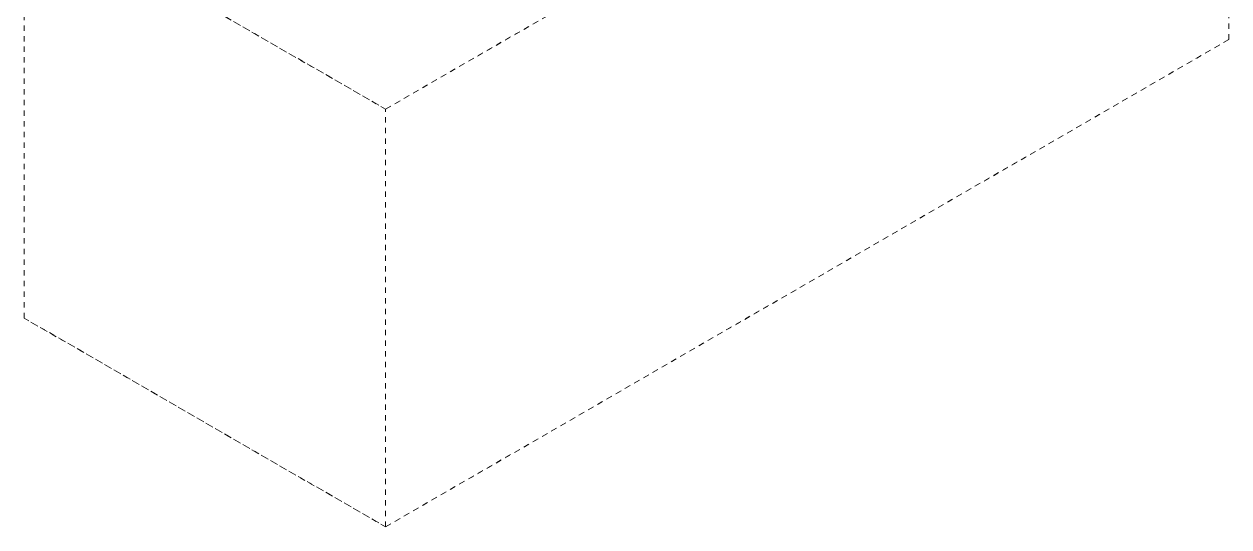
# Model space of a CAD drawing. Header units: inches. Extents: x -9 to 187, y -3 to 135.
# Drawn here: x 164.29 to 186.95, y 23.08 to 32.53 of the extents above; entities that cross this region are included whole.
import ezdxf

# ---------------------------------------------------------------- set-up
doc = ezdxf.new("R2010")
doc.units = ezdxf.units.IN
doc.linetypes.add('HIDDEN', pattern=[1.905, 1.27, -0.635])
doc.layers.add('ZANO_R_przerywana', color=250, linetype='HIDDEN', lineweight=0)

msp = doc.modelspace()

# ---------------------------------------------------------------- linework, layer by layer
at = {"layer": 'ZANO_R_przerywana', "ltscale": 0.05}
for p, q in [((186.9479, 40.08555), (171.08704, 30.92828)), ((171.08704, 30.92828), (186.9479, 40.08555)), ((186.9479, 32.23646), (186.9479, 40.08555)), ((186.9479, 32.23646), (186.9479, 40.08555)), ((164.28952, 27.00373), (164.28952, 34.85282)), ((171.08704, 30.92828), (164.28952, 34.85282)), ((164.28952, 27.00373), (164.28952, 34.85282)), ((164.28952, 34.85282), (171.08704, 30.92828)), ((186.9479, 32.23646), (171.08704, 23.07919)), ((171.08704, 23.07919), (186.9479, 32.23646)), ((171.08704, 23.07919), (171.08704, 30.92828)), ((171.08704, 23.07919), (171.08704, 30.92828)), ((171.08704, 23.07919), (164.28952, 27.00373)), ((164.28952, 27.00373), (171.08704, 23.07919))]:
    msp.add_line(p, q, dxfattribs=at)

doc.saveas('drawing.dxf')
